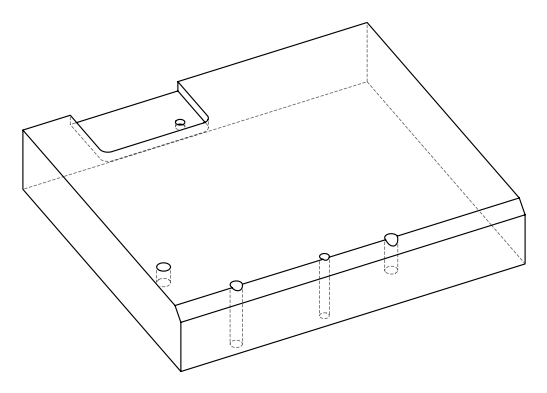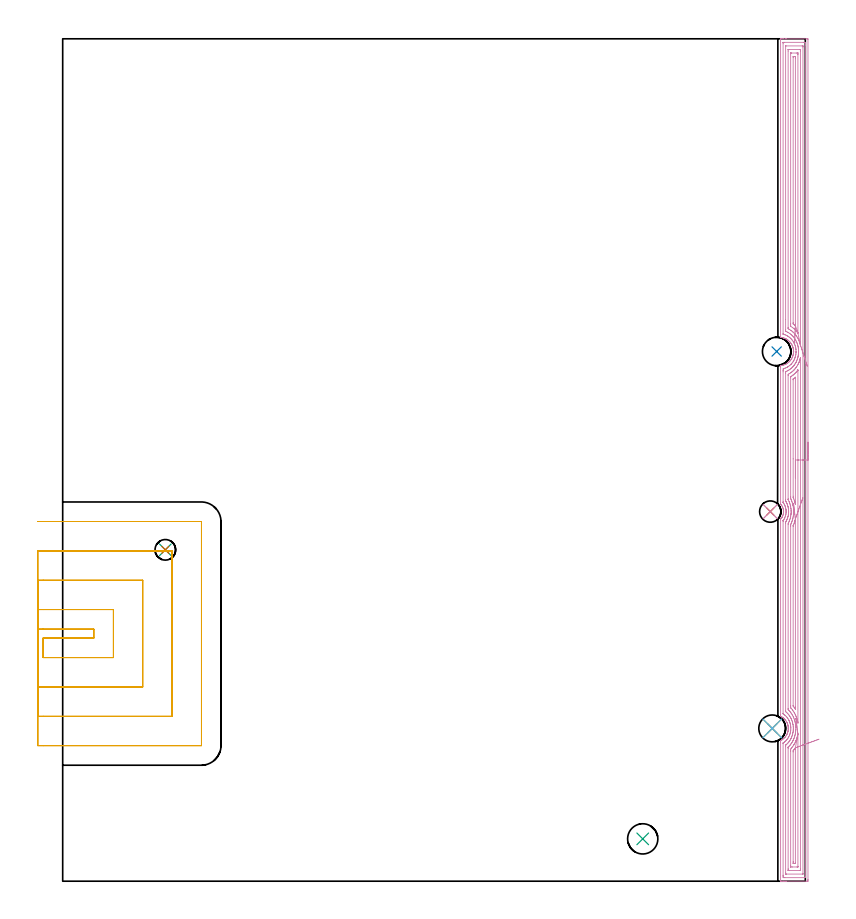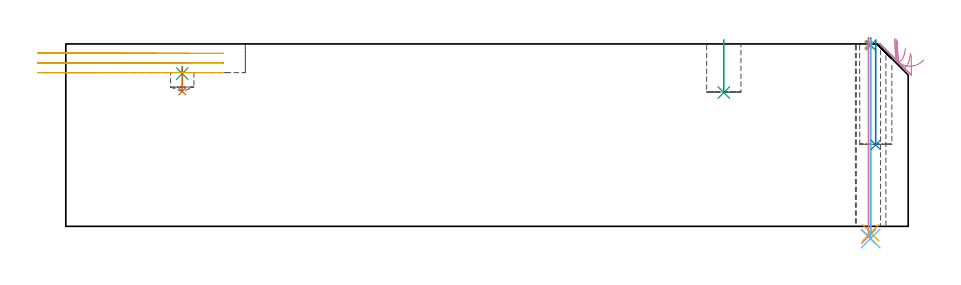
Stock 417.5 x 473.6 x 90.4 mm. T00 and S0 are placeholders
(PLAN: 11 operations, 8 tool changes, 33.1 min)
(1 SPOT_DRILL | STEP1HOLE | NXT0321_9005460120000 | 0.03 min | 1 mm3)
(2 SPOT_DRILL_1 | STEP1HOLE_1 | NXT0321_9005460120000 | 0.03 min | 2 mm3)
(3 SPOT_DRILL_2 | STEP1POCKET | NXT0321_9005460120000 | 0.03 min | 1500 mm3)
(4 DRILL_THROUGH_HOLE_INTO_CENTER | STEP1HOLE | UGT0301_515 | 0.39 min | 10177 mm3)
(5 DRILL_THROUGH_HOLE_INTO_CENTER_1 | STEP1HOLE_1 | NXT0301_065 | 0.38 min | 6225 mm3)
(6 DRILL_TO_ENLARGE_THROUGH_HOLE | STEP1HOLE_1 | UGT0301_281 | 0.4 min | 9913 mm3)
(7 DRILL_BLIND_HOLE_INTO_CENTER | STEP1POCKET | NXT0301_087 | 0.05 min | 918 mm3)
(8 INDEXABLE_INSERT_DRILL_BLIND_HOLE_FROM_SOLID | STEP1POCKET_1 | NXT0302_003 | 0.21 min | 9985 mm3)
(9 INDEXABLE_INSERT_DRILL_BLIND_HOLE_FROM_SOLID_1 | STEP1POCKET_2 | NXT0302_005 | 0.11 min | 5414 mm3)
(10 AREA_MILL | FG_CHAMFER_SURFACE | UGT0205_001 | 23.07 min | 55809 mm3)
(11 MILL_SLOT | SLOT_PARTIAL_RECTANGULAR | UGT0201_105 | Follow Part, ap 5.5, ae 75% | 8.42 min | 184711 mm3)
(TOOL NXT0321_9005460120000 | NC Spot Drill, 142deg, 12mm, Carbide, Uncoated | D12 PA142 FL30 Z2)
(TOOL UGT0301_515 | Carbide Drill 12.0 mm | D12 PA118 FL101 Z2)
(TOOL NXT0301_065 | Carbide Drill 9.4mm [860.1-0940-075A1-MM 2214] | D9.4 PA140 FL98 Z2)
(TOOL UGT0301_281 | Twist Drill 15.1 mm | D15.1 PA118 FL120 Z2)
(TOOL NXT0301_087 | Carbide Drill 11.6mm [860.1-1160-058A1-MM 2214] | D11.6 PA140 FL72 Z2)
(TOOL NXT0302_003 | Index. Insert Drill 16mm [880-D1600L20-05] | D16 PA176 FL80 Z2)
(TOOL NXT0302_005 | Index. Insert Drill 17mm [880-D1700L20-05] | D17 PA176 FL85 Z2)
(TOOL UGT0205_001 | Chamfer Mill 20 x 3 x 45 deg. | D20 FL50 Z2)
(TOOL UGT0201_105 | End Mill 22 mm | D22 FL25 Z2)
(OP 1 SPOT_DRILL)
G17 G21 G94 G90
T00 M6
G54
G17 G0 G90 X397.8 Y207.8 S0 M3
G43 Z100.4 H0
G94 G81 G98 Z89.884 F250. R93.4
G80
M5
M2
(OP 2 SPOT_DRILL_1)
G17 G21 G94 G90
T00 M6
G54
G17 G0 G90 X398.9 Y85.9 S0 M3
G43 Z100.4 H0
G94 G81 G98 Z89.75 F250. R93.4
G80
M5
M2
(OP 3 SPOT_DRILL_2)
G17 G21 G94 G90
T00 M6
G54
G17 G0 G90 X57.7 Y186.3 S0 M3
G43 Z100.4 H0
G94 G81 G98 Z75.701 F250. R79.2
G80
M5
M2
(OP 4 DRILL_THROUGH_HOLE_INTO_CENTER)
G17 G21 G94 G90
T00 M6
G54
G17 G0 G90 X397.8 Y207.8 S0 M3
G43 Z100.4 H0
G94 G73 G98 Z-5.105 F250. Q11.938 R92.4
G80
M5
M2
(OP 5 DRILL_THROUGH_HOLE_INTO_CENTER_1)
G17 G21 G94 G90
T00 M6
G54
G17 G0 G90 X398.9 Y85.9 S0 M3
G43 Z100.4 H1
G94 G73 G98 Z-3.211 F250. Q9.361 R92.4
G80
M5
M2
(OP 6 DRILL_TO_ENLARGE_THROUGH_HOLE)
G17 G21 G94 G90
T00 M6
G54
G17 G0 G90 X398.9 Y85.9 S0 M3
G43 Z100.4 H0
G94 G73 G98 Z-6.036 F250. Q13.777 R92.4
G80
M5
M2
(OP 7 DRILL_BLIND_HOLE_INTO_CENTER)
G17 G21 G94 G90
T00 M6
G54
G17 G0 G90 X57.7 Y186.3 S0 M3
G43 Z100.4 H1
G94 G81 G98 Z66.9 F250. R78.2
G80
M5
M2
(OP 8 INDEXABLE_INSERT_DRILL_BLIND_HOLE_FROM_SOLID)
G17 G21 G94 G90
T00 M6
G54
G17 G0 G90 X401.4 Y297.8 S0 M3
G43 Z100.4 H1
G94 G81 G98 Z40.4 F250. R92.4
G80
M5
M2
(OP 9 INDEXABLE_INSERT_DRILL_BLIND_HOLE_FROM_SOLID_1)
G17 G21 G94 G90
T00 M6
G54
G17 G0 G90 X326.1 Y23.8 S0 M3
G43 Z100.4 H1
G94 G81 G98 Z66.3 F250. R92.4
G80
M5
M2
(OP 10 AREA_MILL)
G17 G21 G94 G90
T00 M6
G54
G17 G0 G90 X419. Y246.8 S1061 M3
G43 Z100.4 H0
Z85.
G94 G1 Y246.762 Z84.129 F250.
Y246.648 Z83.264
Y246.459 Z82.412
Y246.197 Z81.58
Y245.863 Z80.774
Y245.46 Z80.
Y244.992 Z79.264
Y244.46 Z78.572
Y243.871 Z77.929
Y243.228 Z77.34
Y242.536 Z76.809
Y241.8 Z76.34
Y241.026 Z75.937
Y240.22 Z75.603
Y239.388 Z75.341
Y238.536 Z75.152
Y237.672 Z75.038
Y236.8 Z75.
Y0.927
X418.999 Y0.613 Z75.001
X418.994 Y0.04 Z75.004
X418.992 Y0.008 Z75.006
X418.423 Y0. Z75.574
X406.848 Z87.146
X406.289 Z87.708
X405.958 Z88.039
X405.398 Z88.598
X405.067 Z88.928
X404.405 Z89.595
X404.029 Z89.971
X403.649 Z90.342
X403.603 Y0.01 Z90.388
X403.6 Y0.166 Z90.4
Y78.3
X403.605 Y79.055 Z90.391
X403.721 Y79.121 Z90.278
X404.267 Y79.42 Z89.73
X404.379 Y79.491 Z89.619
X404.483 Y79.557 Z89.513
X404.934 Y79.878 Z89.065
X405.37 Y80.222 Z88.628
X405.475 Y80.314 Z88.525
X405.875 Y80.717 Z88.122
X405.958 Y80.81 Z88.038
X406.099 Y80.965 Z87.901
X406.256 Y81.14 Z87.743
X406.312 Y81.208 Z87.688
X406.626 Y81.65 Z87.372
X406.915 Y82.103 Z87.08
X407.142 Y82.512 Z86.856
X407.199 Y82.639 Z86.799
X407.254 Y82.765 Z86.741
X407.36 Y82.997 Z86.638
X407.441 Y83.209 Z86.559
X407.528 Y83.442 Z86.47
X407.575 Y83.595 Z86.421
X407.594 Y83.658 Z86.401
X407.668 Y83.891 Z86.329
X407.703 Y84.033 Z86.294
X407.719 Y84.104 Z86.276
X407.738 Y84.175 Z86.26
X407.778 Y84.337 Z86.221
X407.815 Y84.551 Z86.181
X407.859 Y84.785 Z86.139
X407.911 Y85.232 Z86.086
X407.921 Y85.444 Z86.069
X407.932 Y85.602 Z86.061
X407.936 Y85.679 Z86.055
X407.934 Y85.774 Z86.051
X407.935 Y85.883 Z86.054
X407.934 Y85.944 Z86.05
Y85.977
Y86.011
X407.936 Y86.127 Z86.056
X407.922 Y86.337 Z86.068
X407.91 Y86.574 Z86.086
X407.901 Y86.659 Z86.096
X407.858 Y87.022 Z86.14
X407.819 Y87.23 Z86.177
X407.785 Y87.423 Z86.213
X407.777 Y87.468 Z86.221
X407.738 Y87.625 Z86.26
X407.725 Y87.676 Z86.272
X407.712 Y87.729 Z86.286
X407.665 Y87.917 Z86.332
X407.601 Y88.122 Z86.395
X407.586 Y88.172 Z86.41
X407.532 Y88.352 Z86.468
X407.529 Y88.362 Z86.471
X407.356 Y88.812 Z86.643
X407.265 Y89.015 Z86.731
X407.228 Y89.103 Z86.77
X407.161 Y89.256 Z86.838
X406.896 Y89.726 Z87.101
X406.63 Y90.15 Z87.368
X406.256 Y90.657 Z87.743
X406.136 Y90.801 Z87.863
X406.092 Y90.855 Z87.907
X405.921 Y91.045 Z88.076
X405.651 Y91.317 Z88.349
X405.371 Y91.577 Z88.629
X405.231 Y91.694 Z88.768
X405.15 Y91.762 Z88.847
X405.067 Y91.826 Z88.929
X404.925 Y91.939 Z89.072
X404.629 Y92.141 Z89.371
X404.485 Y92.238 Z89.515
X404.177 Y92.425 Z89.822
X404.026 Y92.516 Z89.973
X403.791 Y92.642 Z90.207
X403.718 Y92.682 Z90.28
X403.604 Y92.745 Z90.39
X403.6 Y93.479 Z90.4
Y203.314
X403.605 Y203.614 Z90.391
X403.69 Y203.714 Z90.307
X404.048 Y204.152 Z89.951
X404.299 Y204.505 Z89.696
X404.374 Y204.609 Z89.622
X404.399 Y204.649 Z89.597
X404.483 Y204.786 Z89.513
X404.67 Y205.14 Z89.329
X404.835 Y205.503 Z89.164
X404.867 Y205.593 Z89.132
X404.994 Y205.947 Z89.002
X405.078 Y206.239 Z88.92
X405.121 Y206.397 Z88.873
X405.209 Y206.843 Z88.782
X405.214 Y206.886 Z88.776
X405.262 Y207.219 Z88.735
X405.271 Y207.291 Z88.725
X405.273 Y207.326 Z88.721
X405.289 Y207.515 Z88.71
X405.29 Y207.534 Z88.709
X405.295 Y207.738 Z88.7
X405.292 Y207.978 Z88.705
X405.29 Y208.027 Z88.708
X405.28 Y208.185 Z88.715
X405.272 Y208.244 Z88.719
X405.23 Y208.633 Z88.767
X405.149 Y209.08 Z88.844
X405.139 Y209.118 Z88.854
X405.1 Y209.276 Z88.898
X405.067 Y209.402 Z88.931
X405.033 Y209.529 Z88.963
X404.882 Y209.974 Z89.116
X404.695 Y210.399 Z89.302
X404.622 Y210.543 Z89.375
X404.484 Y210.815 Z89.514
X404.452 Y210.868 Z89.547
X404.142 Y211.325 Z89.856
X404.016 Y211.488 Z89.984
X403.8 Y211.762 Z90.197
X403.734 Y211.836 Z90.262
X403.605 Y211.981 Z90.391
X403.6 Y212.244 Z90.4
Y289.038
X403.606 Y289.822 Z90.391
X403.718 Y289.84 Z90.28
X403.987 Y289.88 Z90.012
X404.484 Y289.968 Z89.514
X404.622 Y290. Z89.374
X404.779 Y290.036 Z89.219
X404.928 Y290.071 Z89.069
X405.067 Y290.112 Z88.93
X405.37 Y290.203 Z88.628
X406.057 Y290.452 Z87.942
X406.256 Y290.544 Z87.743
X406.703 Y290.773 Z87.296
X406.892 Y290.883 Z87.106
X407.142 Y291.029 Z86.857
X407.622 Y291.346 Z86.378
X408.028 Y291.669 Z85.971
X408.082 Y291.717 Z85.917
X408.184 Y291.808 Z85.812
X408.343 Y291.948 Z85.656
X408.646 Y292.241 Z85.353
X408.769 Y292.374 Z85.231
X408.914 Y292.532 Z85.085
X408.978 Y292.61 Z85.021
X409.157 Y292.828 Z84.839
X409.392 Y293.135 Z84.605
X409.601 Y293.443 Z84.397
X409.745 Y293.673 Z84.253
X409.799 Y293.759 Z84.199
X409.949 Y294.029 Z84.049
X410.081 Y294.299 Z83.919
X410.165 Y294.473 Z83.834
X410.32 Y294.842 Z83.675
X410.355 Y294.923 Z83.642
X410.403 Y295.055 Z83.597
X410.483 Y295.289 Z83.512
X410.511 Y295.368 Z83.485
X410.647 Y295.817 Z83.352
X410.685 Y295.972 Z83.314
X410.721 Y296.182 Z83.275
X410.815 Y296.712 Z83.184
X410.841 Y296.951 Z83.154
X410.865 Y297.158 Z83.132
X410.872 Y297.284 Z83.126
X410.887 Y297.606 Z83.105
X410.885 Y297.729 Z83.099
X410.887 Y297.829 Z83.105
Y297.831
X410.886 Y297.932 Z83.106
Y297.943 Z83.107
X410.884 Y297.968 Z83.102
X410.885 Y298.053 Z83.105
X410.872 Y298.301 Z83.124
X410.863 Y298.446 Z83.132
X410.859 Y298.5 Z83.135
X410.809 Y298.948 Z83.188
X410.762 Y299.233 Z83.237
X410.735 Y299.394 Z83.264
X410.685 Y299.628 Z83.313
X410.651 Y299.754 Z83.347
X410.596 Y299.959 Z83.402
X410.525 Y300.195 Z83.475
X410.496 Y300.289 Z83.503
X410.41 Y300.521 Z83.588
X410.362 Y300.647 Z83.632
X410.329 Y300.738 Z83.667
X410.142 Y301.183 Z83.855
X409.978 Y301.515 Z84.022
X409.967 Y301.535 Z84.033
X409.8 Y301.843 Z84.2
X409.73 Y301.961 Z84.269
X409.714 Y301.986 Z84.284
X409.657 Y302.077 Z84.342
X409.519 Y302.272 Z84.479
X409.339 Y302.53 Z84.661
X409.001 Y302.971 Z84.999
X408.914 Y303.07 Z85.086
X408.667 Y303.325 Z85.332
X408.522 Y303.476 Z85.478
X408.184 Y303.796 Z85.812
X408.111 Y303.865 Z85.886
X408.045 Y303.921 Z85.954
X408.028 Y303.935 Z85.971
X407.847 Y304.073 Z86.152
X407.738 Y304.154 Z86.258
X407.655 Y304.218 Z86.343
X407.592 Y304.267 Z86.407
X407.142 Y304.575 Z86.857
X406.994 Y304.665 Z87.004
X406.84 Y304.76 Z87.159
X406.732 Y304.814 Z87.268
X406.562 Y304.898 Z87.437
X406.403 Y304.977 Z87.593
X406.256 Y305.051 Z87.742
X405.816 Y305.241 Z88.182
X405.405 Y305.388 Z88.594
X405.37 Y305.401 Z88.629
X405.067 Y305.489 Z88.93
X404.929 Y305.529 Z89.07
X404.484 Y305.638 Z89.514
X404.41 Y305.654 Z89.588
X404.177 Y305.692 Z89.819
X404.029 Y305.716 Z89.967
X403.96 Y305.725 Z90.036
X403.603 Y305.779 Z90.389
X403.6 Y306.004 Z90.4
Y473.434
X403.603 Y473.59 Z90.388
X403.647 Y473.593 Z90.345
X404.029 Y473.6 Z89.971
X404.405 Z89.595
X405.067 Z88.928
X406.289 Z87.708
X406.848 Z87.146
X418.423 Z75.574
X418.705 Y473.598 Z75.292
X418.992 Y473.59 Z75.006
X418.999 Y473.303 Z74.999
X419. Y236.8 Z75.
X417.586 Z76.414
Y2.346
X417.585 Y2.292 Z76.415
X417.582 Y2.186 Z76.418
X417.576 Y2.01 Z76.424
X417.533 Y2.008 Z76.467
X417.038 Y2.001 Z76.962
X405.958 Z88.042
X405.462 Y2.003 Z88.538
X405.067 Y2.01 Z88.933
X405.021 Y2.398 Z88.979
X405.018 Y2.448 Z88.982
X405.014 Y3.291 Z88.986
Y3.344
X405.015 Y77.513 Z88.985
X405.018 Y77.619 Z88.982
X405.021 Y77.686 Z88.979
X405.034 Y77.703 Z88.966
X405.067 Y77.73 Z88.933
X405.394 Y77.973 Z88.606
X405.836 Y78.3 Z88.164
X405.904 Y78.354 Z88.096
X405.958 Y78.399 Z88.042
X406.234 Y78.639 Z87.766
X406.374 Y78.775 Z87.626
X406.792 Y79.193 Z87.208
X406.819 Y79.222 Z87.181
X406.848 Y79.255 Z87.152
X407.231 Y79.701 Z86.769
X407.518 Y80.086 Z86.482
X407.577 Y80.167 Z86.423
X407.61 Y80.215 Z86.39
X407.738 Y80.412 Z86.262
X407.956 Y80.76 Z86.044
X408.082 Y80.979 Z85.918
X408.276 Y81.333 Z85.724
X408.553 Y81.922 Z85.447
X408.561 Y81.94 Z85.439
X408.629 Y82.114 Z85.371
X408.801 Y82.592 Z85.199
X408.856 Y82.765 Z85.144
X409.008 Y83.277 Z84.992
X409.101 Y83.658 Z84.899
X409.142 Y83.847 Z84.858
X409.172 Y84.006 Z84.828
X409.259 Y84.551 Z84.741
X409.289 Y84.753 Z84.711
X409.291 Y84.779 Z84.709
X409.352 Y85.572 Z84.648
X409.339 Y86.337 Z84.661
X409.329 Y86.527 Z84.671
X409.302 Y86.887 Z84.698
X409.261 Y87.23 Z84.739
X409.22 Y87.53 Z84.78
X409.107 Y88.122 Z84.893
X408.968 Y88.675 Z85.032
X408.864 Y89.015 Z85.136
X408.807 Y89.196 Z85.193
X408.629 Y89.68 Z85.371
X408.536 Y89.908 Z85.464
X408.468 Y90.07 Z85.532
X408.343 Y90.336 Z85.657
X408.236 Y90.543 Z85.764
X408.091 Y90.801 Z85.909
X407.738 Y91.385 Z86.262
X407.526 Y91.694 Z86.474
X407.238 Y92.083 Z86.762
X406.848 Y92.556 Z87.152
X406.82 Y92.587 Z87.18
X406.387 Y93.014 Z87.613
X405.958 Y93.404 Z88.042
X405.869 Y93.48 Z88.131
X405.41 Y93.818 Z88.59
X405.067 Y94.067 Z88.933
X405.033 Y94.093 Z88.967
X405.021 Y94.215 Z88.979
X405.016 Y94.32 Z88.984
X405.015 Y94.373 Z88.985
X405.014 Y202.474 Z88.986
X405.015 Y202.527 Z88.985
X405.02 Y202.633 Z88.98
X405.023 Y202.69 Z88.977
X405.034 Y202.709 Z88.966
X405.067 Y202.762 Z88.933
X405.292 Y203.089 Z88.708
X405.445 Y203.314 Z88.555
X405.635 Y203.638 Z88.365
X405.937 Y204.228 Z88.063
X405.958 Y204.277 Z88.042
X406.187 Y204.87 Z87.813
X406.269 Y205.1 Z87.731
X406.4 Y205.549 Z87.6
X406.506 Y205.993 Z87.494
X406.539 Y206.148 Z87.461
X406.563 Y206.279 Z87.437
X406.651 Y206.886 Z87.349
X406.671 Y207.063 Z87.329
X406.695 Y207.406 Z87.305
X406.704 Y207.779 Z87.296
X406.703 Y207.924 Z87.297
X406.687 Y208.301 Z87.313
X406.656 Y208.672 Z87.344
X406.646 Y208.773 Z87.354
X406.63 Y208.89 Z87.37
X406.517 Y209.565 Z87.483
X406.412 Y210.002 Z87.588
X406.281 Y210.458 Z87.719
X406.198 Y210.7 Z87.802
X406.113 Y210.94 Z87.887
X405.958 Y211.317 Z88.042
X405.943 Y211.351 Z88.057
X405.931 Y211.377 Z88.069
X405.643 Y211.946 Z88.357
X405.47 Y212.244 Z88.53
X405.067 Y212.839 Z88.933
X405.035 Y212.89 Z88.965
X405.021 Y212.911 Z88.979
X405.018 Y212.978 Z88.982
X405.015 Y213.084 Z88.985
X405.014 Y213.137 Z88.986
Y213.19
Y286.412
X405.016 Y287.252 Z88.984
X405.018 Y287.302 Z88.982
X405.067 Y288.066 Z88.933
X405.126 Y288.086 Z88.874
X405.325 Y288.145 Z88.675
X405.802 Y288.301 Z88.198
X405.958 Y288.356 Z88.042
X406.452 Y288.542 Z87.548
X406.848 Y288.73 Z87.152
X407.052 Y288.833 Z86.948
X407.435 Y289.038 Z86.565
X407.625 Y289.151 Z86.375
X407.738 Y289.223 Z86.262
X408.162 Y289.506 Z85.838
X408.629 Y289.854 Z85.371
X408.672 Y289.888 Z85.328
X408.725 Y289.931 Z85.275
X409.142 Y290.309 Z84.858
X409.519 Y290.675 Z84.481
X409.593 Y290.75 Z84.407
X409.66 Y290.824 Z84.34
X410.004 Y291.231 Z83.996
X410.398 Y291.728 Z83.602
X410.41 Y291.745 Z83.59
X410.748 Y292.271 Z83.252
X410.954 Y292.61 Z83.046
X411.031 Y292.745 Z82.969
X411.077 Y292.833 Z82.923
X411.3 Y293.282 Z82.7
X411.37 Y293.433 Z82.63
X411.4 Y293.503 Z82.6
X411.627 Y294.068 Z82.373
X411.744 Y294.396 Z82.256
X411.809 Y294.587 Z82.191
X411.853 Y294.734 Z82.147
X412.01 Y295.289 Z81.99
X412.031 Y295.369 Z81.969
X412.044 Y295.435 Z81.956
X412.18 Y296.182 Z81.82
X412.19 Y296.243 Z81.81
X412.27 Y296.994 Z81.73
X412.276 Y297.075 Z81.724
X412.295 Y297.466 Z81.705
X412.3 Y297.857 Z81.7
X412.298 Y297.968 Z81.702
X412.257 Y298.794 Z81.743
X412.251 Y298.861 Z81.749
X412.19 Y299.378 Z81.81
X412.128 Y299.754 Z81.872
X412.123 Y299.788 Z81.877
X412.114 Y299.83 Z81.886
X412.015 Y300.281 Z81.985
X411.918 Y300.647 Z82.082
X411.8 Y301.038 Z82.2
X411.623 Y301.539 Z82.377
X411.3 Y302.324 Z82.7
X411.249 Y302.432 Z82.751
X411.2 Y302.533 Z82.8
X410.911 Y303.065 Z83.089
X410.756 Y303.325 Z83.244
X410.41 Y303.83 Z83.59
X410.12 Y304.218 Z83.88
X409.856 Y304.553 Z84.144
X409.519 Y304.914 Z84.481
X409.327 Y305.111 Z84.673
X408.97 Y305.449 Z85.03
X408.629 Y305.738 Z85.371
X408.281 Y306.004 Z85.719
X407.738 Y306.378 Z86.262
X407.459 Y306.549 Z86.541
X406.889 Y306.857 Z87.111
X406.848 Y306.877 Z87.152
X406.806 Y306.897 Z87.194
X406.216 Y307.149 Z87.784
X405.958 Y307.244 Z88.042
X405.549 Y307.381 Z88.451
X405.067 Y307.532 Z88.933
X405.035 Y307.543 Z88.965
X405.021 Y307.564 Z88.979
X405.018 Y307.631 Z88.982
X405.015 Y307.737 Z88.985
X405.014 Y471.254 Z88.986
X405.015 Y471.308 Z88.985
X405.018 Y471.414 Z88.982
X405.024 Y471.59 Z88.976
X405.067 Y471.592 Z88.933
X405.561 Y471.599 Z88.439
X416.642 Z77.358
X417.138 Y471.597 Z76.862
X417.533 Y471.59 Z76.467
X417.579 Y471.202 Z76.421
X417.582 Y471.152 Z76.418
X417.586 Y470.309 Z76.414
Y470.255
Y236.8
X416.171 Z77.829
Y4.184
X416.169 Y4.079 Z77.831
X416.167 Y4.028 Z77.833
X416.165 Y4.01 Z77.835
X416.119 Y4.008 Z77.881
X415.935 Y4.001 Z78.065
X406.848 Z87.152
X406.664 Y4.002 Z87.336
X406.542 Y4.006 Z87.458
X406.446 Y4.01 Z87.554
X406.435 Y4.025 Z87.565
X406.433 Y4.045 Z87.567
X406.431 Y4.184 Z87.569
X406.429 Y4.605 Z87.571
Y76.042
X406.43 Y76.278 Z87.57
X406.432 Y76.396 Z87.568
X406.435 Y76.453 Z87.565
X406.441 Y76.478 Z87.559
X406.479 Y76.514 Z87.521
X406.68 Y76.683 Z87.32
X406.848 Y76.828 Z87.152
X407.15 Y77.104 Z86.85
X407.457 Y77.407 Z86.543
X407.595 Y77.551 Z86.405
X407.738 Y77.708 Z86.262
X408.013 Y78.024 Z85.987
X408.241 Y78.3 Z85.759
X408.406 Y78.523 Z85.594
X408.629 Y78.835 Z85.371
X408.772 Y79.049 Z85.228
X408.865 Y79.193 Z85.135
X409.112 Y79.601 Z84.888
X409.386 Y80.086 Z84.614
X409.431 Y80.174 Z84.569
X409.519 Y80.355 Z84.481
X409.711 Y80.787 Z84.289
X409.794 Y80.979 Z84.206
X409.965 Y81.425 Z84.035
X410.123 Y81.872 Z83.877
X410.19 Y82.092 Z83.81
X410.386 Y82.765 Z83.614
X410.391 Y82.783 Z83.609
X410.41 Y82.86 Z83.59
X410.544 Y83.523 Z83.456
X410.566 Y83.658 Z83.434
X410.663 Y84.297 Z83.337
X410.691 Y84.551 Z83.309
X410.735 Y85.117 Z83.265
X410.757 Y85.444 Z83.243
Y85.988
X410.754 Y86.337 Z83.246
X410.721 Y86.917 Z83.279
X410.695 Y87.23 Z83.305
X410.606 Y87.925 Z83.394
X410.571 Y88.122 Z83.429
X410.41 Y88.937 Z83.59
X410.39 Y89.015 Z83.61
X410.384 Y89.041 Z83.616
X410.244 Y89.538 Z83.756
X410.13 Y89.908 Z83.87
X409.981 Y90.338 Z84.019
X409.8 Y90.801 Z84.2
X409.519 Y91.448 Z84.481
X409.394 Y91.694 Z84.606
X409.251 Y91.963 Z84.749
X408.872 Y92.587 Z85.128
X408.629 Y92.96 Z85.371
X408.251 Y93.48 Z85.749
X407.738 Y94.101 Z86.262
X407.479 Y94.373 Z86.521
X407.164 Y94.685 Z86.836
X406.848 Y94.969 Z87.152
X406.513 Y95.266 Z87.487
X406.449 Y95.324 Z87.551
X406.435 Y95.349 Z87.565
X406.433 Y95.372 Z87.567
X406.43 Y95.477 Z87.57
X406.429 Y95.686 Z87.571
Y201.056
X406.431 Y201.528 Z87.569
X406.433 Y201.738 Z87.567
X406.435 Y201.84 Z87.565
X406.47 Y201.908 Z87.53
X406.763 Y202.421 Z87.237
X406.792 Y202.477 Z87.208
X406.848 Y202.586 Z87.152
X407.085 Y203.076 Z86.915
X407.191 Y203.314 Z86.809
X407.347 Y203.707 Z86.653
X407.534 Y204.207 Z86.466
X407.584 Y204.362 Z86.416
X407.738 Y204.882 Z86.262
X407.781 Y205.057 Z86.219
X407.791 Y205.1 Z86.209
X407.935 Y205.795 Z86.065
X407.965 Y205.993 Z86.035
X408.048 Y206.575 Z85.952
X408.08 Y206.886 Z85.92
X408.11 Y207.406 Z85.89
X408.119 Y207.779 Z85.881
X408.104 Y208.305 Z85.896
X408.079 Y208.672 Z85.921
X408.014 Y209.288 Z85.986
X407.97 Y209.565 Z86.03
X407.911 Y209.919 Z86.089
X407.821 Y210.375 Z86.179
X407.802 Y210.458 Z86.198
X407.738 Y210.711 Z86.262
X407.547 Y211.351 Z86.453
X407.45 Y211.64 Z86.55
X407.311 Y212.004 Z86.689
X407.208 Y212.244 Z86.792
X407.097 Y212.493 Z86.903
X406.848 Y213.012 Z87.152
X406.784 Y213.137 Z87.216
X406.709 Y213.276 Z87.291
X406.509 Y213.614 Z87.491
X406.435 Y213.738 Z87.565
X406.434 Y213.794 Z87.566
X406.431 Y214.03 Z87.569
X406.429 Y214.45 Z87.571
Y285.466
X406.431 Y285.884 Z87.569
X406.435 Y286.359 Z87.565
X406.446 Y286.454 Z87.554
X406.558 Y286.501 Z87.442
X406.848 Y286.622 Z87.152
X407.276 Y286.823 Z86.724
X407.738 Y287.062 Z86.262
X407.862 Y287.128 Z86.138
X408.081 Y287.252 Z85.919
X408.416 Y287.465 Z85.584
X408.629 Y287.607 Z85.371
X408.943 Y287.83 Z85.057
X409.365 Y288.145 Z84.635
X409.45 Y288.215 Z84.55
X409.519 Y288.275 Z84.481
X409.918 Y288.638 Z84.082
X410.338 Y289.038 Z83.662
X410.373 Y289.074 Z83.627
X410.41 Y289.115 Z83.59
X410.787 Y289.553 Z83.213
X411.1 Y289.931 Z82.9
X411.188 Y290.043 Z82.812
X411.3 Y290.194 Z82.7
X411.557 Y290.566 Z82.443
X411.728 Y290.824 Z82.272
X411.906 Y291.109 Z82.094
X412.19 Y291.594 Z81.81
X412.234 Y291.674 Z81.766
X412.255 Y291.717 Z81.745
X412.521 Y292.279 Z81.479
X412.664 Y292.61 Z81.336
X412.786 Y292.906 Z81.214
X413.014 Y293.503 Z80.986
X413.031 Y293.552 Z80.969
X413.081 Y293.7 Z80.919
X413.238 Y294.239 Z80.762
X413.281 Y294.396 Z80.719
X413.36 Y294.702 Z80.64
X413.414 Y294.955 Z80.586
X413.474 Y295.289 Z80.526
X413.548 Y295.713 Z80.452
X413.609 Y296.182 Z80.391
X413.646 Y296.508 Z80.354
X413.692 Y297.075 Z80.308
X413.706 Y297.34 Z80.294
X413.712 Y297.968 Z80.288
X413.702 Y298.238 Z80.298
X413.669 Y298.861 Z80.331
X413.641 Y299.191 Z80.359
X413.573 Y299.754 Z80.427
X413.495 Y300.231 Z80.505
X413.413 Y300.647 Z80.587
X413.347 Y300.953 Z80.653
X413.237 Y301.383 Z80.763
X413.191 Y301.539 Z80.809
X413.081 Y301.894 Z80.919
X412.888 Y302.432 Z81.112
X412.765 Y302.749 Z81.235
X412.52 Y303.325 Z81.48
X412.19 Y303.991 Z81.81
X412.069 Y304.218 Z81.931
X411.915 Y304.494 Z82.085
X411.501 Y305.111 Z82.499
X411.3 Y305.392 Z82.7
X410.83 Y306.004 Z83.17
X410.41 Y306.466 Z83.59
X409.981 Y306.897 Z84.019
X409.519 Y307.315 Z84.481
X408.916 Y307.79 Z85.084
X408.629 Y307.988 Z85.371
X408.039 Y308.382 Z85.961
X407.738 Y308.542 Z86.262
X407.468 Y308.683 Z86.532
X406.848 Y308.972 Z87.152
X406.436 Y309.163 Z87.564
X406.432 Y309.576 Z87.568
X406.429 Y309.996 Z87.571
X406.428 Y315.829 Z87.572
X406.429 Y469.416 Z87.571
X406.431 Y469.521 Z87.569
X406.433 Y469.572 Z87.567
X406.435 Y469.59 Z87.565
X406.481 Y469.592 Z87.519
X406.665 Y469.599 Z87.335
X415.752 Y469.6 Z78.248
X415.936 Y469.598 Z78.064
X416.058 Y469.595 Z77.942
X416.154 Y469.59 Z77.846
X416.165 Y469.575 Z77.835
X416.167 Y469.555 Z77.833
X416.169 Y469.416 Z77.831
X416.171 Y468.995 Z77.829
Y236.8
X414.757 Z79.243
Y6.863
X414.753 Y6.079 Z79.247
X414.75 Y6.025 Z79.25
X414.746 Y6.01 Z79.254
X414.724 Y6.008 Z79.276
X414.617 Y6.003 Z79.383
X414.402 Y6.001 Z79.598
X408.186 Z85.814
X407.98 Y6.003 Z86.02
X407.877 Y6.007 Z86.123
X407.855 Y6.01 Z86.145
X407.849 Y6.021 Z86.151
X407.848 Y6.059 Z86.152
X407.843 Y6.758 Z86.157
Y6.863
Y74.728
X407.845 Y75.122 Z86.155
X407.848 Y75.318 Z86.152
X407.85 Y75.339 Z86.15
X407.86 Y75.352 Z86.14
X407.885 Y75.38 Z86.115
X407.931 Y75.428 Z86.069
X408.124 Y75.621 Z85.876
X408.371 Y75.879 Z85.629
X408.629 Y76.155 Z85.371
X408.798 Y76.344 Z85.202
X408.944 Y76.514 Z85.056
X409.201 Y76.833 Z84.799
X409.519 Y77.26 Z84.481
X409.581 Y77.345 Z84.419
X409.623 Y77.407 Z84.377
X409.931 Y77.886 Z84.069
X410.189 Y78.3 Z83.811
X410.271 Y78.439 Z83.73
X410.41 Y78.689 Z83.59
X410.583 Y79.019 Z83.417
X410.667 Y79.193 Z83.333
X410.865 Y79.629 Z83.135
X411.06 Y80.086 Z82.94
X411.128 Y80.258 Z82.872
X411.3 Y80.711 Z82.7
X411.369 Y80.91 Z82.631
X411.391 Y80.979 Z82.609
X411.573 Y81.598 Z82.427
X411.65 Y81.872 Z82.35
X411.761 Y82.302 Z82.239
X411.859 Y82.765 Z82.141
X411.916 Y83.04 Z82.084
X412.014 Y83.658 Z81.986
X412.036 Y83.813 Z81.964
X412.118 Y84.551 Z81.882
X412.124 Y84.618 Z81.876
X412.177 Y85.444 Z81.823
Y85.457
X412.175 Y86.337 Z81.825
X412.174 Y86.353 Z81.826
X412.123 Y87.23 Z81.877
X412.117 Y87.303 Z81.883
X412.019 Y88.122 Z81.981
X411.992 Y88.321 Z82.008
X411.86 Y89.015 Z82.14
X411.774 Y89.433 Z82.226
X411.657 Y89.908 Z82.343
X411.447 Y90.654 Z82.553
X411.399 Y90.801 Z82.601
X411.3 Y91.086 Z82.7
X411.066 Y91.694 Z82.934
X410.904 Y92.092 Z83.096
X410.681 Y92.587 Z83.319
X410.41 Y93.103 Z83.59
X410.191 Y93.48 Z83.809
X409.864 Y94.027 Z84.136
X409.632 Y94.373 Z84.368
X409.519 Y94.533 Z84.481
X409.209 Y94.952 Z84.791
X408.954 Y95.266 Z85.046
X408.629 Y95.655 Z85.371
X408.147 Y96.159 Z85.853
X407.992 Y96.318 Z86.008
X407.853 Y96.459 Z86.147
X407.85 Y96.554 Z86.15
X407.844 Y96.946 Z86.156
X407.843 Y97.052 Z86.157
Y200.53
X407.851 Y201.124 Z86.149
X408.239 Y201.919 Z85.761
X408.46 Y202.421 Z85.54
X408.51 Y202.54 Z85.49
X408.629 Y202.84 Z85.371
X408.756 Y203.187 Z85.244
X408.8 Y203.314 Z85.2
X408.968 Y203.867 Z85.032
X409.064 Y204.207 Z84.936
X409.151 Y204.576 Z84.849
X409.264 Y205.1 Z84.736
X409.308 Y205.312 Z84.692
X409.412 Y205.993 Z84.588
X409.424 Y206.088 Z84.576
X409.465 Y206.464 Z84.535
X409.505 Y206.886 Z84.495
X409.506 Y206.899 Z84.494
X409.519 Y207.114 Z84.481
X409.539 Y207.759 Z84.461
Y207.779
X409.519 Y208.482 Z84.481
X409.507 Y208.672 Z84.493
X409.505 Y208.686 Z84.495
X409.416 Y209.565 Z84.584
X409.402 Y209.682 Z84.598
X409.273 Y210.458 Z84.727
X409.209 Y210.769 Z84.791
X409.074 Y211.351 Z84.926
X408.897 Y211.974 Z85.103
X408.812 Y212.244 Z85.188
X408.629 Y212.763 Z85.371
X408.479 Y213.137 Z85.521
X408.371 Y213.396 Z85.629
X407.851 Y214.476 Z86.149
X407.848 Y214.523 Z86.152
X407.845 Y214.621 Z86.155
X407.843 Y214.818 Z86.157
Y214.923
Y284.468
X407.844 Y284.573 Z86.156
X407.85 Y284.961 Z86.15
X408.099 Y285.105 Z85.901
X408.629 Y285.407 Z85.371
X408.666 Y285.429 Z85.334
X408.727 Y285.466 Z85.273
X409.206 Y285.781 Z84.794
X409.519 Y286. Z84.481
X409.727 Y286.151 Z84.273
X410. Y286.359 Z84.
X410.224 Y286.546 Z83.776
X410.41 Y286.707 Z83.59
X410.695 Y286.966 Z83.305
X410.997 Y287.252 Z83.003
X411.147 Y287.405 Z82.853
X411.3 Y287.568 Z82.7
X411.57 Y287.874 Z82.43
X411.802 Y288.145 Z82.198
X411.976 Y288.36 Z82.024
X412.19 Y288.635 Z81.81
X412.361 Y288.867 Z81.639
X412.482 Y289.038 Z81.518
X412.721 Y289.399 Z81.279
X413.059 Y289.931 Z80.941
X413.067 Y289.944 Z80.933
X413.081 Y289.968 Z80.919
X413.383 Y290.521 Z80.617
X413.532 Y290.824 Z80.468
X413.674 Y291.122 Z80.326
X413.94 Y291.717 Z80.06
X413.949 Y291.739 Z80.051
X413.971 Y291.793 Z80.029
X414.194 Y292.387 Z79.806
X414.275 Y292.61 Z79.725
X414.36 Y292.863 Z79.64
X414.42 Y293.053 Z79.58
X414.555 Y293.503 Z79.445
X414.582 Y293.599 Z79.418
X414.622 Y293.743 Z79.378
X414.639 Y293.807 Z79.361
X414.756 Y294.272 Z79.244
X414.757 Y293.957 Z79.243
Y236.8
X413.343 Z80.657
Y89.646
X413.341 Y89.015 Z80.659
X413.339 Z80.661
X413.325 Y89.076 Z80.675
X413.174 Y89.814 Z80.826
X413.154 Y89.908 Z80.846
X413.081 Y90.229 Z80.919
X412.929 Y90.801 Z81.071
X412.871 Y91.012 Z81.129
X412.661 Y91.694 Z81.339
X412.427 Y92.35 Z81.573
X412.334 Y92.587 Z81.666
X412.19 Y92.942 Z81.81
X411.954 Y93.48 Z82.046
X411.742 Y93.929 Z82.258
X411.502 Y94.373 Z82.498
X411.3 Y94.722 Z82.7
X410.968 Y95.266 Z83.032
X410.75 Y95.606 Z83.25
X410.41 Y96.102 Z83.59
X410.369 Y96.159 Z83.631
X410.26 Y96.309 Z83.74
X409.655 Y97.052 Z84.345
X409.519 Y97.213 Z84.481
X409.345 Y97.416 Z84.655
X409.264 Y97.511 Z84.736
X409.261 Y97.682 Z84.739
X409.258 Y97.945 Z84.742
X409.257 Y98.208 Z84.743
Y98.838
Y199.742
X409.258 Y200.004 Z84.742
X409.263 Y200.32 Z84.737
X409.266 Y200.474 Z84.734
X409.396 Y200.759 Z84.604
X409.519 Y201.031 Z84.481
X409.668 Y201.379 Z84.332
X409.728 Y201.528 Z84.272
X409.917 Y202.022 Z84.083
X410.065 Y202.421 Z83.935
X410.148 Y202.684 Z83.852
X410.341 Y203.314 Z83.659
X410.356 Y203.368 Z83.644
X410.41 Y203.566 Z83.59
X410.529 Y204.088 Z83.471
X410.554 Y204.207 Z83.446
X410.68 Y204.829 Z83.32
X410.721 Y205.1 Z83.279
X410.795 Y205.606 Z83.205
X410.844 Y205.993 Z83.156
X410.884 Y206.41 Z83.116
X410.918 Y206.886 Z83.082
X410.932 Y207.255 Z83.068
X410.947 Y207.779 Z83.053
X410.938 Y208.142 Z83.062
X410.92 Y208.672 Z83.08
X410.888 Y209.085 Z83.112
X410.842 Y209.565 Z83.158
X410.786 Y210.08 Z83.214
X410.724 Y210.458 Z83.276
X410.603 Y211.156 Z83.397
X410.562 Y211.351 Z83.438
X410.41 Y212.028 Z83.59
X410.35 Y212.244 Z83.65
X410.326 Y212.327 Z83.674
X410.077 Y213.137 Z83.923
X409.896 Y213.652 Z84.104
X409.746 Y214.03 Z84.254
X409.519 Y214.558 Z84.481
X409.353 Y214.923 Z84.647
X409.303 Y215.036 Z84.697
X409.266 Y215.122 Z84.734
X409.263 Y215.179 Z84.737
X409.258 Y215.815 Z84.742
X409.257 Y216.078 Z84.743
Y283.05
X409.259 Y283.365 Z84.741
X409.262 Y283.522 Z84.738
X409.264 Y283.595 Z84.736
X409.372 Y283.68 Z84.628
X409.519 Y283.779 Z84.481
X409.991 Y284.1 Z84.009
X410.41 Y284.399 Z83.59
X410.51 Y284.473 Z83.49
X410.64 Y284.573 Z83.36
X410.999 Y284.875 Z83.001
X411.3 Y285.136 Z82.7
X411.473 Y285.293 Z82.527
X411.657 Y285.466 Z82.343
X411.923 Y285.734 Z82.077
X412.19 Y286.015 Z81.81
X412.354 Y286.195 Z81.646
X412.497 Y286.359 Z81.503
X412.762 Y286.679 Z81.238
X413.081 Y287.071 Z80.919
X413.16 Y287.173 Z80.84
X413.221 Y287.252 Z80.779
X413.268 Y287.315 Z80.732
X413.286 Y287.337 Z80.714
X413.314 Y287.369 Z80.686
X413.336 Y287.392 Z80.664
X413.338 Y287.363 Z80.662
X413.341 Y287.252 Z80.659
X413.343 Y287.102 Z80.657
Y286.989
Y236.8
X411.929 Z82.071
Y212.506
X411.927 Y212.244 Z82.073
X411.926 Y212.126 Z82.074
X411.922 Y211.967 Z82.078
X411.868 Y212.173 Z82.132
X411.85 Y212.244 Z82.15
X411.828 Y212.336 Z82.172
X411.738 Y212.698 Z82.262
X411.614 Y213.137 Z82.386
X411.421 Y213.798 Z82.579
X411.374 Y213.955 Z82.626
X411.349 Y214.03 Z82.651
X411.3 Y214.167 Z82.7
X411.013 Y214.923 Z82.987
X410.814 Y215.41 Z83.186
X410.707 Y215.674 Z83.293
X410.678 Y215.753 Z83.322
X410.677 Y215.815 Z83.323
X410.672 Y216.445 Z83.328
X410.671 Y237.431 Z83.329
X410.672 Y281.894
X410.673 Y282.21 Z83.327
X410.676 Y282.288 Z83.324
X410.678 Y282.323 Z83.322
X410.698 Y282.342 Z83.302
X410.785 Y282.411 Z83.215
X411.3 Y282.802 Z82.7
X411.89 Y283.29 Z82.11
X411.914 Y283.306 Z82.086
X411.921 Y283.309 Z82.079
X411.923 Y283.304 Z82.077
X411.926 Y283.245 Z82.074
X411.928 Y283.05 Z82.072
X411.929 Y236.8 Z82.071
Y235.928 Z82.109
Y235.064 Z82.223
Y234.212 Z82.412
Y233.38 Z82.674
Y232.574 Z83.008
Y231.8 Z83.411
Y231.064 Z83.88
Y230.372 Z84.411
Y229.729 Z85.
Y229.14 Z85.643
Y228.608 Z86.335
Y228.14 Z87.071
Y227.737 Z87.845
Y227.403 Z88.651
Y227.141 Z89.483
Y226.952 Z90.335
Y226.838 Z91.2
Y226.8 Z92.071
G0 X410.88 Y212.331 Z93.191
G1 X410.872 Y212.396 Z92.321
X410.873 Y212.385 Z91.449
X410.883 Y212.299 Z90.581
X410.903 Y212.138 Z89.723
X410.931 Y211.903 Z88.884
X410.968 Y211.597 Z88.068
X411.013 Y211.221 Z87.282
X411.066 Y210.779 Z86.532
X411.126 Y210.273 Z85.823
X411.194 Y209.708 Z85.162
X411.268 Y209.088 Z84.553
X411.349 Y208.418 Z84.
X411.435 Y207.702 Z83.509
X411.525 Y206.947 Z83.082
X411.62 Y206.157 Z82.723
X411.718 Y205.34 Z82.435
X411.818 Y204.5 Z82.22
X411.921 Y203.645 Z82.079
X411.925 Y203.615 Z82.075
X411.927 Y203.578 Z82.073
X411.929 Y203.314 Z82.071
Y203.185
Y97.945
X411.928 Y97.315 Z82.072
X411.926 Y97.052 Z82.074
X411.922 Y96.814 Z82.078
X411.918 Y96.791 Z82.082
X411.878 Y96.847 Z82.122
X411.734 Y97.052 Z82.266
X411.3 Y97.656 Z82.7
X411.082 Y97.945 Z82.918
X410.757 Y98.361 Z83.243
X410.679 Y98.461 Z83.321
X410.677 Y98.498 Z83.323
X410.673 Y98.573 Z83.327
X410.672 Y98.838 Z83.328
X410.671 Y199.48 Z83.329
X410.673 Y199.742 Z83.327
X410.675 Y199.821 Z83.325
X410.678 Y199.858 Z83.322
X410.691 Y199.893 Z83.309
X410.995 Y200.635 Z83.005
X411.081 Y200.855 Z82.919
X411.3 Y201.425 Z82.7
X411.327 Y201.501 Z82.673
X411.337 Y201.528 Z82.663
X411.47 Y201.959 Z82.53
X411.538 Y202.182 Z82.462
X411.608 Y202.421 Z82.392
X411.663 Y202.618 Z82.337
X411.732 Y202.88 Z82.268
X411.905 Y203.6 Z82.095
X411.911 Y203.617 Z82.089
X411.921 Y203.645 Z82.079
X412.2 Y204.437 Z81.84
X412.485 Y205.244 Z81.675
X412.774 Y206.063 Z81.585
X413.065 Y206.885 Z81.571
X413.354 Y207.706 Z81.633
X413.641 Y208.518 Z81.771
X413.923 Y209.316 Z81.983
X414.198 Y210.093 Z82.268
X414.463 Y210.844 Z82.624
X414.717 Y211.563 Z83.048
X414.957 Y212.244 Z83.537
X415.183 Y212.883 Z84.087
X415.391 Y213.474 Z84.694
X415.581 Y214.012 Z85.353
X415.752 Y214.495 Z86.06
X415.901 Y214.918 Z86.808
X416.028 Y215.277 Z87.593
X416.132 Y215.571 Z88.408
G0 Z100.4
X412.241 Y91.418
Z91.839
G1 X412.232 Y91.489 Z90.97
Y91.485 Z90.097
X412.243 Y91.406 Z89.229
X412.262 Y91.252 Z88.37
X412.291 Y91.024 Z87.529
X412.33 Y90.724 Z86.71
X412.377 Y90.355 Z85.921
X412.433 Y89.918 Z85.168
X412.497 Y89.419 Z84.456
X412.568 Y88.859 Z83.79
X412.647 Y88.245 Z83.176
X412.732 Y87.579 Z82.618
X412.823 Y86.868 Z82.121
X412.919 Y86.117 Z81.689
X413.02 Y85.331 Z81.324
X413.124 Y84.516 Z81.029
X413.231 Y83.679 Z80.807
X413.34 Y82.826 Z80.66
X413.343 Y82.765 Z80.657
Y8.386
X413.341 Y8.123 Z80.659
X413.339 Y8.049 Z80.661
X413.336 Y8.011 Z80.664
X413.323 Y8.009 Z80.677
X413.243 Y8.004 Z80.757
X413.081 Y8.001 Z80.919
X412.838 Y8. Z81.162
X410.166 Z83.834
X409.519 Y8.002 Z84.481
X409.272 Y8.004 Z84.728
X409.262 Y8.013 Z84.738
X409.26 Y8.016 Z84.74
X409.257 Y8.649 Z84.743
Y8.912
Y73.205
X409.261 Y73.835 Z84.739
X409.263 Y74.092 Z84.737
X409.28 Y74.322 Z84.72
X409.637 Y74.728 Z84.363
X409.988 Y75.151 Z84.012
X410.357 Y75.621 Z83.643
X410.38 Y75.651 Z83.621
X410.41 Y75.693 Z83.59
X410.742 Y76.181 Z83.258
X410.963 Y76.514 Z83.037
X411.094 Y76.721 Z82.906
X411.3 Y77.059 Z82.7
X411.426 Y77.28 Z82.574
X411.496 Y77.407 Z82.504
X411.737 Y77.862 Z82.263
X411.945 Y78.3 Z82.055
X412.022 Y78.469 Z81.978
X412.19 Y78.849 Z81.81
X412.291 Y79.092 Z81.709
X412.331 Y79.193 Z81.669
X412.532 Y79.744 Z81.468
X412.654 Y80.086 Z81.346
X412.755 Y80.413 Z81.245
X412.925 Y80.979 Z81.075
X412.959 Y81.101 Z81.041
X413.081 Y81.559 Z80.919
X413.139 Y81.813 Z80.861
X413.152 Y81.872 Z80.848
X413.25 Y82.348 Z80.75
X413.29 Y82.555 Z80.71
X413.34 Y82.826 Z80.66
X411.922 Y75.004 Z82.078
X411.925 Y74.995 Z82.075
X411.928 Y74.728 Z82.072
X411.929 Y74.477 Z82.071
Y74.097
X411.928 Y10.435 Z82.072
X411.926 Y10.12 Z82.074
X411.924 Y10.042 Z82.076
X411.922 Y10.011 Z82.078
X411.878 Y10.008 Z82.122
X411.732 Y10.002 Z82.268
X411.3 Y10.001 Z82.7
X410.84 Y10.003 Z83.16
X410.703 Y10.01 Z83.297
X410.678 Y10.016 Z83.322
X410.676 Y10.063 Z83.324
X410.673 Y10.171 Z83.327
X410.672 Y10.435 Z83.328
X410.671 Y11.066 Z83.329
Y72.68
X410.673 Y72.942 Z83.327
X410.676 Y73.257 Z83.324
X410.678 Y73.332 Z83.322
X410.714 Y73.381 Z83.286
X410.779 Y73.465 Z83.221
X411.072 Y73.835 Z82.928
X411.171 Y73.964 Z82.829
X411.3 Y74.136 Z82.7
X411.547 Y74.481 Z82.453
X411.721 Y74.728 Z82.279
X411.902 Y74.986 Z82.098
X411.917 Y75.002 Z82.083
X411.922 Y75.004 Z82.078
X412.544 Y75.23 Z81.509
X413.209 Y75.473 Z80.999
X413.914 Y75.729 Z80.554
X414.653 Y75.998 Z80.175
X415.419 Y76.276 Z79.866
X416.209 Y76.564 Z79.63
X417.014 Y76.857 Z79.468
X417.83 Y77.153 Z79.381
X418.65 Y77.451 Z79.37
X419.467 Y77.749 Z79.435
X420.276 Y78.043 Z79.575
X421.071 Y78.332 Z79.791
X421.845 Y78.614 Z80.079
X422.592 Y78.885 Z80.437
X423.307 Y79.146 Z80.864
X423.985 Y79.392 Z81.355
X424.619 Y79.623 Z81.908
X425.206 Y79.836 Z82.517
G0 Z100.4
X418.599 Y289.522
Z85.864
G1 X418.509 Y289.801 Z85.042
X418.397 Y290.146 Z84.249
X418.264 Y290.556 Z83.491
X418.112 Y291.028 Z82.773
X417.94 Y291.557 Z82.101
X417.752 Y292.14 Z81.48
X417.547 Y292.772 Z80.915
X417.328 Y293.449 Z80.409
X417.097 Y294.165 Z79.968
X416.854 Y294.915 Z79.594
X416.602 Y295.693 Z79.29
X416.343 Y296.493 Z79.059
X416.079 Y297.309 Z78.901
X415.811 Y298.136 Z78.82
X415.543 Y298.966 Z78.814
X415.275 Y299.793 Z78.884
X415.01 Y300.611 Z79.03
X414.75 Y301.415 Z79.25
X414.71 Y301.539 Z79.29
X414.698 Y301.58 Z79.302
X414.651 Y301.751 Z79.349
X414.454 Y302.432 Z79.546
X414.34 Y302.796 Z79.66
X414.262 Y303.033 Z79.738
X414.154 Y303.325 Z79.846
X413.971 Y303.792 Z80.029
X413.79 Y304.218 Z80.21
X413.648 Y304.543 Z80.352
X413.359 Y305.111 Z80.641
X413.081 Y305.626 Z80.919
X412.846 Y306.004 Z81.154
X412.38 Y306.707 Z81.62
X412.241 Y306.897 Z81.759
X412.19 Y306.963 Z81.81
X411.826 Y307.425 Z82.174
X411.511 Y307.79 Z82.489
X411.3 Y308.02 Z82.7
X410.631 Y308.683 Z83.369
X410.41 Y308.883 Z83.59
X410.036 Y309.197 Z83.964
X409.564 Y309.576 Z84.436
X409.519 Y309.608 Z84.481
X409.413 Y309.683 Z84.587
X408.629 Y310.191 Z85.371
X408.135 Y310.469 Z85.865
X407.982 Y310.552 Z86.018
X407.851 Y310.624 Z86.149
X407.849 Y310.667 Z86.151
X407.846 Y310.863 Z86.154
X407.843 Y311.257 Z86.157
Y311.362
Y466.737
X407.847 Y467.521 Z86.153
X407.849 Y467.575 Z86.151
X407.854 Y467.59 Z86.146
X407.876 Y467.592 Z86.124
X407.983 Y467.597 Z86.017
X408.198 Y467.599 Z85.802
X414.414 Z79.586
X414.62 Y467.597 Z79.38
X414.723 Y467.593 Z79.277
X414.745 Y467.59 Z79.255
X414.751 Y467.579 Z79.249
X414.752 Y467.541 Z79.248
X414.757 Y466.842 Z79.243
Y466.737
Y301.94
X414.756 Y301.645 Z79.244
X414.75 Y301.415 Z79.25
X413.34 Y308.189 Z80.66
X413.32 Y308.213 Z80.68
X413.081 Y308.52 Z80.919
X412.951 Y308.683 Z81.049
X412.3 Y309.466 Z81.7
X412.2 Y309.576 Z81.8
X412.19 Y309.586 Z81.81
X411.357 Y310.412 Z82.643
X411.294 Y310.469 Z82.706
X410.811 Y310.872 Z83.189
X410.41 Y311.194 Z83.59
X410.193 Y311.362 Z83.807
X409.265 Y312. Z84.735
X409.261 Y312.255 Z84.739
X409.259 Y312.516 Z84.741
X409.257 Y313.148 Z84.743
Y313.411
Y465.214
X409.259 Y465.477 Z84.741
X409.261 Y465.551 Z84.739
X409.264 Y465.589 Z84.736
X409.277 Y465.591 Z84.723
X409.357 Y465.596 Z84.643
X409.519 Y465.599 Z84.481
X409.762 Y465.6 Z84.238
X412.434 Z81.566
X413.081 Y465.598 Z80.919
X413.328 Y465.596 Z80.672
X413.338 Y465.587 Z80.662
X413.34 Y465.584 Z80.66
X413.343 Y464.951 Z80.657
Y464.688
Y308.262
X413.34 Y308.19 Z80.66
X411.923 Y312.286 Z82.077
X411.877 Y312.32 Z82.123
X411.762 Y312.41 Z82.238
X411.3 Y312.781 Z82.7
X410.678 Y313.272 Z83.322
X410.676 Y313.306 Z83.324
X410.674 Y313.463 Z83.326
X410.672 Y313.778 Z83.328
X410.671 Y314.041 Z83.329
X410.672 Y463.165 Z83.328
X410.674 Y463.48 Z83.326
X410.676 Y463.558 Z83.324
X410.678 Y463.589 Z83.322
X410.722 Y463.592 Z83.278
X410.868 Y463.598 Z83.132
X411.3 Y463.599 Z82.7
X411.76 Y463.597 Z82.24
X411.897 Y463.59 Z82.103
X411.922 Y463.584 Z82.078
X411.924 Y463.537 Z82.076
X411.927 Y463.429 Z82.073
X411.928 Y463.165 Z82.072
X411.929 Y462.534 Z82.071
Y313.148
X411.927 Y312.519 Z82.073
X411.924 Y312.308 Z82.076
X411.923 Y312.286 Z82.077
X411.882 Y311.418 Z82.156
X411.841 Y310.561 Z82.311
X411.801 Y309.72 Z82.54
X411.762 Y308.902 Z82.841
X411.725 Y308.114 Z83.213
X411.689 Y307.361 Z83.652
X411.655 Y306.649 Z84.155
X411.624 Y305.983 Z84.718
X411.595 Y305.369 Z85.337
X411.568 Y304.812 Z86.008
X411.545 Y304.315 Z86.724
X411.524 Y303.882 Z87.481
X411.507 Y303.516 Z88.273
X411.493 Y303.221 Z89.094
X411.482 Y302.999 Z89.938
X411.475 Y302.851 Z90.798
X411.472 Y302.778 Z91.667
Y302.781 Z92.539
G0 Z100.4
M5
M2
(OP 11 MILL_SLOT)
G17 G21 G94 G90
T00 M6
G54
G17 G0 G90 X-14. Y141.7 S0 M3
G43 Z100.536 H0
Z85.757
G94 G1 X-11. F250.
X17.5 F500.
Y136.7
X-11.
Y125.7
X28.5
Y152.7
X-11.
X-14. F250.
Y109.2
X-11.
X45. F500.
Y169.2
X-11.
X-14. F250.
Y92.7
X-11.
X61.5 F500.
Y185.7
X-11.
X-14. F250.
Y76.2
X-11.
X77.9 F500.
X77.955 Y76.205
X77.995 Y76.245
X78. Y76.3
Y202.1
X77.995 Y202.155
X77.955 Y202.195
X77.9 Y202.2
X-11.
X-14. F250.
G0 Y141.7 Z80.979
G1 X-11.
X17.5 F500.
Y136.7
X-11.
Y125.7
X28.5
Y152.7
X-11.
X-14. F250.
Y109.2
X-11.
X45. F500.
Y169.2
X-11.
X-14. F250.
Y92.7
X-11.
X61.5 F500.
Y185.7
X-11.
X-14. F250.
Y76.2
X-11.
X77.9 F500.
X77.955 Y76.205
X77.995 Y76.245
X78. Y76.3
Y202.1
X77.995 Y202.155
X77.955 Y202.195
X77.9 Y202.2
X-11.
X-14. F250.
G0 Y141.7 Z76.2
G1 X-11.
X17.5 F500.
Y136.7
X-11.
Y125.7
X28.5
Y152.7
X-11.
X-14. F250.
Y109.2
X-11.
X45. F500.
Y169.2
X-11.
X-14. F250.
Y92.7
X-11.
X61.5 F500.
Y185.7
X-11.
X-14. F250.
Y76.2
X-11.
X77.9 F500.
X77.955 Y76.205
X77.995 Y76.245
X78. Y76.3
Y202.1
X77.995 Y202.155
X77.955 Y202.195
X77.9 Y202.2
X-11.
X-14. F250.
G0 Z100.536
M5
M2
